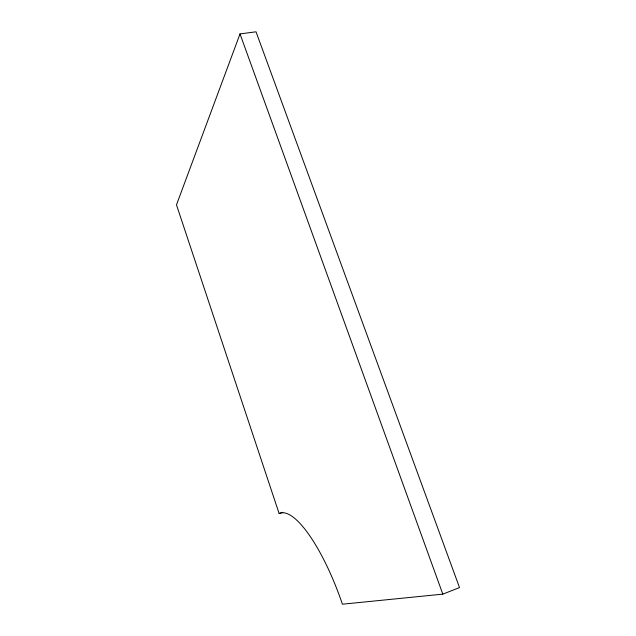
<?xml version="1.0" encoding="UTF-8"?>
<svg xmlns="http://www.w3.org/2000/svg" width="636" height="636" viewBox="0 0 636 636"><rect width="100%" height="100%" fill="white"/><g stroke="black" fill="none" stroke-linecap="round" stroke-linejoin="round"><path stroke-width="0.95" d="M240.011 33.923L176.482 204.871L279.132 513.554A101.712 28.564 70.5 0 1 342.406 604.2L442.815 594.143L459.518 587.585L256.022 31.8L240.011 33.923L442.815 594.143M279.132 513.554L282.869 512.314"/></g></svg>
